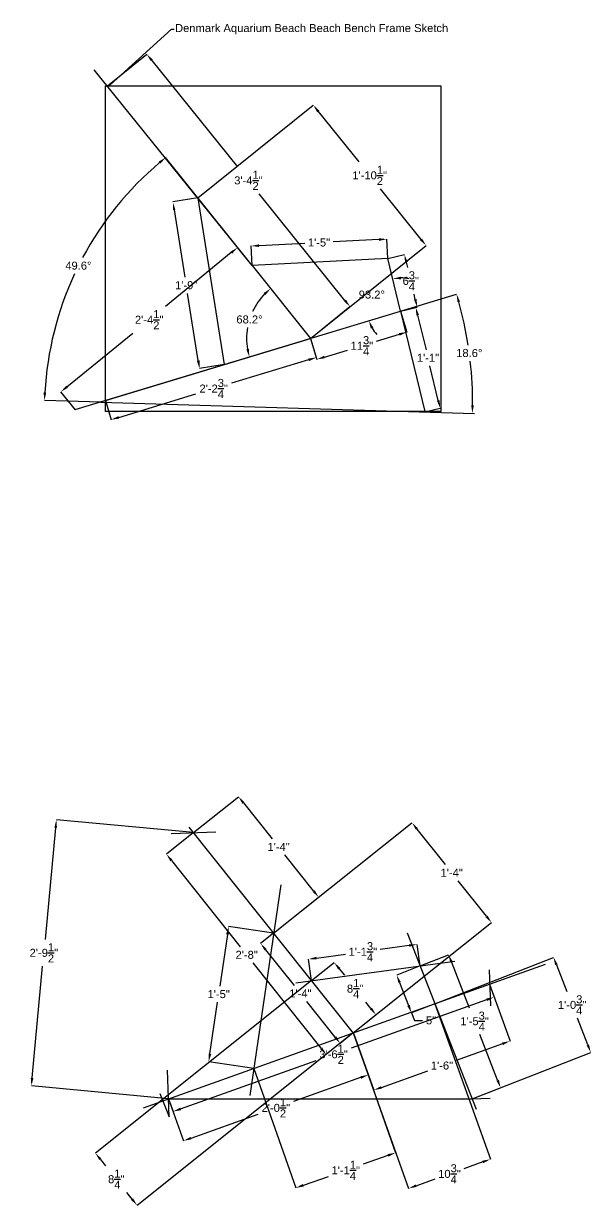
# Model space of a CAD drawing. Header units: inches. Extents: x 14 to 166, y 14 to 453.
# Drawn here: x 13.5 to 84.6, y 191.1 to 338.8 of the extents above; entities that cross this region are included whole.
import ezdxf
from ezdxf import colors
from ezdxf.entities.mleader import LeaderData, LeaderLine
from ezdxf.math import Vec2, Vec3

# ---------------------------------------------------------------- set-up
doc = ezdxf.new("R2010")
doc.units = ezdxf.units.IN
doc.header["$MEASUREMENT"] = 0
doc.styles.get("Standard").update_dxf_attribs({"font": 'arial.ttf'})
doc.dimstyles.get("Standard").update_dxf_attribs({"dimtxt": 1, "dimasz": 1, "dimexe": 0, "dimexo": 0, "dimgap": 0.5, "dimtad": 0, "dimtih": 1, "dimtoh": 1, "dimzin": 0, "dimdsep": 46, "dimlunit": 4, "dimtxsty": 'Standard', "dimcen": 0.5, "dimclrd": 1, "dimclre": 253, "dimadec": 1, "dimazin": 2, "dimtfac": 1, "dimtofl": 0, "dimtmove": 0, "dimatfit": 3, "dimfxl": 1, "dimtolj": 1, "dimtzin": 0, "dimlwe": 25, "dimarcsym": 0})
picture_1 = doc.add_image_def('image3.psd', size_in_pixel=(988, 958))

# ---------------------------------------------------------------- blocks, each defined once
blk = doc.blocks.new('*D41')
at = {"color": 253, "lineweight": 25, "transparency": 16777216}
for p, q in [((34.78, 237.67), (31.39, 234.96)), ((54.74, 212.63), (51.36, 209.92))]:
    blk.add_line(p, q, dxfattribs=at)
at = {"color": 1, "lineweight": -2, "transparency": 16777216}
for p, q in [((32.01, 234.18), (40.61, 223.4)), ((50.73, 210.71), (42.22, 221.37))]:
    blk.add_line(p, q, dxfattribs=at)
at = {"color": 1, "transparency": 16777216}
for points in [[(32.14, 234.29), (31.88, 234.08), (31.39, 234.96)], [(50.86, 210.81), (50.6, 210.6), (51.36, 209.92)]]:
    blk.add_solid(points, dxfattribs=at)
at = {"layer": 'Defpoints', "color": 0, "transparency": 16777216}
for p in [(34.78, 237.67), (54.74, 212.63), (51.36, 209.92)]:
    blk.add_point(p, dxfattribs=at)
at = {"color": 0, "transparency": 16777216, "insert": (41.42, 222.38), "char_height": 1, "attachment_point": 5}
blk.add_mtext('\\A1;2\'-8"', dxfattribs=at)
blk = doc.blocks.new('*D42')
at = {"color": 1, "lineweight": -2, "transparency": 16777216}
for p, q in [((39.02, 224.94), (38.07, 218.48)), ((36.83, 210.01), (37.77, 216.46))]:
    blk.add_line(p, q, dxfattribs=at)
at = {"color": 253, "lineweight": 25, "transparency": 16777216}
for p, q in [((44.79, 225.1), (39.16, 225.93)), ((42.31, 208.19), (36.68, 209.02))]:
    blk.add_line(p, q, dxfattribs=at)
at = {"color": 1, "transparency": 16777216}
for points in [[(38.85, 224.96), (39.18, 224.92), (39.16, 225.93)], [(36.66, 210.03), (36.99, 209.98), (36.68, 209.02)]]:
    blk.add_solid(points, dxfattribs=at)
at = {"layer": 'Defpoints', "color": 0, "transparency": 16777216}
for p in [(39.16, 225.93), (44.79, 225.1), (42.31, 208.19)]:
    blk.add_point(p, dxfattribs=at)
at = {"color": 0, "transparency": 16777216, "insert": (37.92, 217.47), "char_height": 1, "attachment_point": 5}
blk.add_mtext('\\A1;1\'-5"', dxfattribs=at)
blk = doc.blocks.new('*D43')
at = {"color": 1, "lineweight": -2, "transparency": 16777216}
for p, q in [((61.75, 223.56), (58.12, 223.06)), ((50.16, 221.98), (53.79, 222.48))]:
    blk.add_line(p, q, dxfattribs=at)
at = {"color": 253, "lineweight": 25, "transparency": 16777216}
for p, q in [((63.11, 221), (62.74, 223.69)), ((49.53, 219.16), (49.17, 221.85))]:
    blk.add_line(p, q, dxfattribs=at)
at = {"color": 1, "transparency": 16777216}
for points in [[(61.73, 223.72), (61.77, 223.39), (62.74, 223.69)], [(50.14, 222.15), (50.18, 221.82), (49.17, 221.85)]]:
    blk.add_solid(points, dxfattribs=at)
at = {"layer": 'Defpoints', "color": 0, "transparency": 16777216}
for p in [(62.74, 223.69), (63.11, 221), (49.53, 219.16)]:
    blk.add_point(p, dxfattribs=at)
at = {"color": 0, "transparency": 16777216, "insert": (55.95, 222.77), "char_height": 1, "attachment_point": 5}
blk.add_mtext('\\A1;1\'-1{\\H1x;\\S3/4;}"', dxfattribs=at)
blk = doc.blocks.new('*D44')
at = {"color": 253, "lineweight": 25, "transparency": 16777216}
for p, q in [((71.79, 218.7), (72.36, 217.1)), ((31.65, 204.39), (32.22, 202.79))]:
    blk.add_line(p, q, dxfattribs=at)
at = {"color": 1, "lineweight": -2, "transparency": 16777216}
for p, q in [((71.42, 216.77), (54.48, 210.73)), ((33.16, 203.12), (50.1, 209.16))]:
    blk.add_line(p, q, dxfattribs=at)
at = {"color": 1, "transparency": 16777216}
for points in [[(71.36, 216.92), (71.48, 216.61), (72.36, 217.1)], [(33.1, 203.28), (33.22, 202.97), (32.22, 202.79)]]:
    blk.add_solid(points, dxfattribs=at)
at = {"layer": 'Defpoints', "color": 0, "transparency": 16777216}
for p in [(71.79, 218.7), (72.36, 217.1), (31.65, 204.39)]:
    blk.add_point(p, dxfattribs=at)
at = {"color": 0, "transparency": 16777216, "insert": (52.29, 209.95), "char_height": 1, "attachment_point": 5}
blk.add_mtext('\\A1;3\'-6{\\H1x;\\S1/2;}"', dxfattribs=at)
blk = doc.blocks.new('*D45')
at = {"color": 253, "lineweight": 25, "transparency": 16777216}
for p, q in [((63.11, 221), (66.67, 222.4)), ((69.6, 204.39), (73.17, 205.78))]:
    blk.add_line(p, q, dxfattribs=at)
at = {"color": 1, "lineweight": -2, "transparency": 16777216}
for p, q in [((67.03, 221.47), (69.26, 215.78)), ((72.8, 206.72), (70.58, 212.41))]:
    blk.add_line(p, q, dxfattribs=at)
at = {"color": 1, "transparency": 16777216}
for points in [[(67.19, 221.53), (66.88, 221.41), (66.67, 222.4)], [(72.96, 206.78), (72.65, 206.65), (73.17, 205.78)]]:
    blk.add_solid(points, dxfattribs=at)
at = {"layer": 'Defpoints', "color": 0, "transparency": 16777216}
for p in [(63.11, 221), (73.17, 205.78), (69.6, 204.39)]:
    blk.add_point(p, dxfattribs=at)
at = {"color": 0, "transparency": 16777216, "insert": (69.92, 214.09), "char_height": 1, "attachment_point": 5}
blk.add_mtext('\\A1;1\'-5{\\H1x;\\S3/4;}"', dxfattribs=at)
blk = doc.blocks.new('*D36')
at = {"color": 253, "lineweight": 25, "transparency": 16777216}
for p, q in [((44.79, 225.1), (43.16, 223.8)), ((54.74, 212.63), (53.11, 211.32))]:
    blk.add_line(p, q, dxfattribs=at)
at = {"color": 1, "lineweight": -2, "transparency": 16777216}
for p, q in [((43.79, 223.02), (47.34, 218.57)), ((52.49, 212.11), (48.94, 216.56))]:
    blk.add_line(p, q, dxfattribs=at)
at = {"color": 1, "transparency": 16777216}
for points in [[(43.92, 223.12), (43.66, 222.92), (43.16, 223.8)], [(52.62, 212.21), (52.36, 212), (53.11, 211.32)]]:
    blk.add_solid(points, dxfattribs=at)
at = {"layer": 'Defpoints', "color": 0, "transparency": 16777216}
for p in [(44.79, 225.1), (53.11, 211.32), (54.74, 212.63)]:
    blk.add_point(p, dxfattribs=at)
at = {"color": 0, "transparency": 16777216, "insert": (48.14, 217.56), "char_height": 1, "attachment_point": 5}
blk.add_mtext('\\A1;1\'-4"', dxfattribs=at)
blk = doc.blocks.new('*D37')
at = {"color": 253, "lineweight": 25, "transparency": 16777216}
for p, q in [((63.11, 221), (60.18, 219.86)), ((64.96, 216.27), (62.03, 215.12))]:
    blk.add_line(p, q, dxfattribs=at)
at = {"color": 1, "lineweight": -2, "transparency": 16777216}
for p, q in [((60.54, 218.93), (61.67, 216.05)), ((62.03, 215.12), (62.39, 214.19)), ((62.39, 214.19), (63.39, 214.19))]:
    blk.add_line(p, q, dxfattribs=at)
at = {"color": 1, "transparency": 16777216}
for points in [[(60.7, 218.99), (60.39, 218.87), (60.18, 219.86)], [(61.82, 216.11), (61.51, 215.99), (62.03, 215.12)]]:
    blk.add_solid(points, dxfattribs=at)
at = {"layer": 'Defpoints', "color": 0, "transparency": 16777216}
for p in [(63.11, 221), (64.96, 216.27), (62.03, 215.12)]:
    blk.add_point(p, dxfattribs=at)
at = {"color": 0, "transparency": 16777216, "insert": (64.47, 214.19), "char_height": 1, "attachment_point": 5}
blk.add_mtext('\\A1;5"', dxfattribs=at)
blk = doc.blocks.new('*D38')
at = {"color": 253, "lineweight": 25, "transparency": 16777216}
for p, q in [((54.74, 212.63), (56.62, 207.38)), ((31.65, 204.39), (33.52, 199.14))]:
    blk.add_line(p, q, dxfattribs=at)
at = {"color": 1, "lineweight": -2, "transparency": 16777216}
for p, q in [((55.67, 207.04), (47.27, 204.04)), ((34.46, 199.48), (42.87, 202.47))]:
    blk.add_line(p, q, dxfattribs=at)
at = {"color": 1, "transparency": 16777216}
for points in [[(55.62, 207.2), (55.73, 206.88), (56.62, 207.38)], [(34.41, 199.63), (34.52, 199.32), (33.52, 199.14)]]:
    blk.add_solid(points, dxfattribs=at)
at = {"layer": 'Defpoints', "color": 0, "transparency": 16777216}
for p in [(54.74, 212.63), (56.62, 207.38), (31.65, 204.39)]:
    blk.add_point(p, dxfattribs=at)
at = {"color": 0, "transparency": 16777216, "insert": (45.07, 203.26), "char_height": 1, "attachment_point": 5}
blk.add_mtext('\\A1;2\'-0{\\H1x;\\S1/2;}"', dxfattribs=at)
blk = doc.blocks.new('*D39')
at = {"color": 253, "lineweight": 25, "transparency": 16777216}
for p, q in [((49.53, 219.16), (52.37, 221.42)), ((54.74, 212.63), (57.59, 214.89))]:
    blk.add_line(p, q, dxfattribs=at)
at = {"color": 1, "lineweight": -2, "transparency": 16777216}
for p, q in [((53, 220.64), (53.64, 219.84)), ((56.96, 215.67), (56.32, 216.48))]:
    blk.add_line(p, q, dxfattribs=at)
at = {"color": 1, "transparency": 16777216}
for points in [[(53.13, 220.75), (52.87, 220.54), (52.37, 221.42)], [(57.09, 215.78), (56.83, 215.57), (57.59, 214.89)]]:
    blk.add_solid(points, dxfattribs=at)
at = {"layer": 'Defpoints', "color": 0, "transparency": 16777216}
for p in [(52.37, 221.42), (49.53, 219.16), (54.74, 212.63)]:
    blk.add_point(p, dxfattribs=at)
at = {"color": 0, "transparency": 16777216, "insert": (54.98, 218.16), "char_height": 1, "attachment_point": 5}
blk.add_mtext('\\A1;8{\\H1x;\\S1/4;}"', dxfattribs=at)
blk = doc.blocks.new('*D40')
at = {"color": 253, "lineweight": 25, "transparency": 16777216}
for p, q in [((71.79, 218.7), (74.35, 211.6)), ((54.78, 212.58), (57.33, 205.48))]:
    blk.add_line(p, q, dxfattribs=at)
at = {"color": 1, "lineweight": -2, "transparency": 16777216}
for p, q in [((73.41, 211.26), (67.62, 209.18)), ((58.27, 205.82), (64.06, 207.9))]:
    blk.add_line(p, q, dxfattribs=at)
at = {"color": 1, "transparency": 16777216}
for points in [[(73.35, 211.42), (73.46, 211.11), (74.35, 211.6)], [(58.22, 205.98), (58.33, 205.66), (57.33, 205.48)]]:
    blk.add_solid(points, dxfattribs=at)
at = {"layer": 'Defpoints', "color": 0, "transparency": 16777216}
for p in [(71.79, 218.7), (54.78, 212.58), (74.35, 211.6)]:
    blk.add_point(p, dxfattribs=at)
at = {"color": 0, "transparency": 16777216, "insert": (65.84, 208.54), "char_height": 1, "attachment_point": 5}
blk.add_mtext('\\A1;1\'-6"', dxfattribs=at)
blk = doc.blocks.new('*D35')
at = {"color": 253, "lineweight": 25, "transparency": 16777216}
for p, q in [((64.96, 216.27), (79.8, 222.07)), ((69.6, 204.39), (84.44, 210.19))]:
    blk.add_line(p, q, dxfattribs=at)
at = {"color": 1, "lineweight": -2, "transparency": 16777216}
for p, q in [((80.16, 221.14), (81.46, 217.82)), ((84.08, 211.12), (82.78, 214.45))]:
    blk.add_line(p, q, dxfattribs=at)
at = {"color": 1, "transparency": 16777216}
for points in [[(80.31, 221.2), (80, 221.08), (79.8, 222.07)], [(84.23, 211.18), (83.92, 211.06), (84.44, 210.19)]]:
    blk.add_solid(points, dxfattribs=at)
at = {"layer": 'Defpoints', "color": 0, "transparency": 16777216}
for p in [(64.96, 216.27), (84.44, 210.19), (69.6, 204.39)]:
    blk.add_point(p, dxfattribs=at)
at = {"color": 0, "transparency": 16777216, "insert": (82.12, 216.13), "char_height": 1, "attachment_point": 5}
blk.add_mtext('\\A1;1\'-0{\\H1x;\\S3/4;}"', dxfattribs=at)
blk = doc.blocks.new('*D34')
at = {"color": 253, "lineweight": 25, "transparency": 16777216}
for p, q in [((64.96, 216.27), (71.89, 196.83)), ((54.74, 212.63), (61.67, 193.19))]:
    blk.add_line(p, q, dxfattribs=at)
at = {"color": 1, "lineweight": -2, "transparency": 16777216}
for p, q in [((70.95, 196.5), (68.58, 195.65)), ((62.62, 193.53), (64.99, 194.37))]:
    blk.add_line(p, q, dxfattribs=at)
at = {"color": 1, "transparency": 16777216}
for points in [[(70.89, 196.65), (71, 196.34), (71.89, 196.83)], [(62.56, 193.68), (62.67, 193.37), (61.67, 193.19)]]:
    blk.add_solid(points, dxfattribs=at)
at = {"layer": 'Defpoints', "color": 0, "transparency": 16777216}
for p in [(64.96, 216.27), (54.74, 212.63), (71.89, 196.83)]:
    blk.add_point(p, dxfattribs=at)
at = {"color": 0, "transparency": 16777216, "insert": (66.78, 195.01), "char_height": 1, "attachment_point": 5}
blk.add_mtext('\\A1;10{\\H1x;\\S3/4;}"', dxfattribs=at)
blk = doc.blocks.new('*D46')
at = {"color": 1, "lineweight": -2, "transparency": 16777216}
for p, q in [((17.53, 238.28), (16.22, 224.32)), ((14.59, 207), (15.9, 220.96))]:
    blk.add_line(p, q, dxfattribs=at)
at = {"color": 253, "lineweight": 25, "transparency": 16777216}
for p, q in [((34.78, 237.67), (17.62, 239.28)), ((31.65, 204.39), (14.5, 206))]:
    blk.add_line(p, q, dxfattribs=at)
at = {"color": 1, "transparency": 16777216}
for points in [[(17.37, 238.3), (17.7, 238.27), (17.62, 239.28)], [(14.42, 207.01), (14.76, 206.98), (14.5, 206)]]:
    blk.add_solid(points, dxfattribs=at)
at = {"layer": 'Defpoints', "color": 0, "transparency": 16777216}
for p in [(17.62, 239.28), (34.78, 237.67), (31.65, 204.39)]:
    blk.add_point(p, dxfattribs=at)
at = {"color": 0, "transparency": 16777216, "insert": (16.06, 222.64), "char_height": 1, "attachment_point": 5}
blk.add_mtext('\\A1;2\'-9{\\H1x;\\S1/2;}"', dxfattribs=at)
blk = doc.blocks.new('*D47')
at = {"color": 253, "lineweight": 25, "transparency": 16777216}
for p, q in [((54.78, 212.58), (60.04, 197.65)), ((42.31, 208.19), (47.57, 193.26))]:
    blk.add_line(p, q, dxfattribs=at)
at = {"color": 1, "lineweight": -2, "transparency": 16777216}
for p, q in [((59.09, 197.32), (55.97, 196.21)), ((48.52, 193.59), (51.64, 194.69))]:
    blk.add_line(p, q, dxfattribs=at)
at = {"color": 1, "transparency": 16777216}
for points in [[(59.04, 197.47), (59.15, 197.16), (60.04, 197.65)], [(48.46, 193.75), (48.57, 193.43), (47.57, 193.26)]]:
    blk.add_solid(points, dxfattribs=at)
at = {"layer": 'Defpoints', "color": 0, "transparency": 16777216}
for p in [(54.78, 212.58), (42.31, 208.19), (60.04, 197.65)]:
    blk.add_point(p, dxfattribs=at)
at = {"color": 0, "transparency": 16777216, "insert": (53.81, 195.45), "char_height": 1, "attachment_point": 5}
blk.add_mtext('\\A1;1\'-1{\\H1x;\\S1/4;}"', dxfattribs=at)
blk = doc.blocks.new('*D48')
at = {"color": 253, "lineweight": 25, "transparency": 16777216}
for p, q in [((44.79, 225.1), (62.09, 238.89)), ((54.74, 212.63), (72.04, 226.42))]:
    blk.add_line(p, q, dxfattribs=at)
at = {"color": 1, "lineweight": -2, "transparency": 16777216}
for p, q in [((62.71, 238.11), (66.26, 233.66)), ((71.41, 227.2), (67.86, 231.65))]:
    blk.add_line(p, q, dxfattribs=at)
at = {"color": 1, "transparency": 16777216}
for points in [[(62.84, 238.22), (62.58, 238.01), (62.09, 238.89)], [(71.54, 227.3), (71.28, 227.09), (72.04, 226.42)]]:
    blk.add_solid(points, dxfattribs=at)
at = {"layer": 'Defpoints', "color": 0, "transparency": 16777216}
for p in [(62.09, 238.89), (44.79, 225.1), (54.74, 212.63)]:
    blk.add_point(p, dxfattribs=at)
at = {"color": 0, "transparency": 16777216, "insert": (67.06, 232.65), "char_height": 1, "attachment_point": 5}
blk.add_mtext('\\A1;1\'-4"', dxfattribs=at)
blk = doc.blocks.new('*D49')
at = {"color": 253, "lineweight": 25, "transparency": 16777216}
for p, q in [((49.53, 219.16), (22.5, 197.6)), ((54.74, 212.63), (27.71, 191.07))]:
    blk.add_line(p, q, dxfattribs=at)
at = {"color": 1, "lineweight": -2, "transparency": 16777216}
for p, q in [((23.13, 196.82), (23.77, 196.01)), ((27.09, 191.85), (26.45, 192.66))]:
    blk.add_line(p, q, dxfattribs=at)
at = {"color": 1, "transparency": 16777216}
for points in [[(23.26, 196.92), (23, 196.72), (22.5, 197.6)], [(27.22, 191.95), (26.96, 191.75), (27.71, 191.07)]]:
    blk.add_solid(points, dxfattribs=at)
at = {"layer": 'Defpoints', "color": 0, "transparency": 16777216}
for p in [(49.53, 219.16), (54.74, 212.63), (27.71, 191.07)]:
    blk.add_point(p, dxfattribs=at)
at = {"color": 0, "transparency": 16777216, "insert": (25.11, 194.34), "char_height": 1, "attachment_point": 5}
blk.add_mtext('\\A1;8{\\H1x;\\S1/4;}"', dxfattribs=at)
blk = doc.blocks.new('*D50')
at = {"color": 253, "lineweight": 25, "transparency": 16777216}
for p, q in [((34.78, 237.67), (40.4, 242.15)), ((44.79, 225.1), (50.42, 229.59))]:
    blk.add_line(p, q, dxfattribs=at)
at = {"color": 1, "lineweight": -2, "transparency": 16777216}
for p, q in [((41.02, 241.37), (44.61, 236.87)), ((49.79, 230.37), (46.21, 234.87))]:
    blk.add_line(p, q, dxfattribs=at)
at = {"color": 1, "transparency": 16777216}
for points in [[(41.15, 241.47), (40.89, 241.26), (40.4, 242.15)], [(49.92, 230.47), (49.66, 230.26), (50.42, 229.59)]]:
    blk.add_solid(points, dxfattribs=at)
at = {"layer": 'Defpoints', "color": 0, "transparency": 16777216}
for p in [(34.78, 237.67), (50.42, 229.59), (44.79, 225.1)]:
    blk.add_point(p, dxfattribs=at)
at = {"color": 0, "transparency": 16777216, "insert": (45.41, 235.87), "char_height": 1, "attachment_point": 5}
blk.add_mtext('\\A1;1\'-4"', dxfattribs=at)
blk = doc.blocks.new('*D91')
at = {"color": 253, "lineweight": 25, "transparency": 16777216}
for p, q in [((42.09, 308.56), (40.27, 310.79)), ((20, 290.53), (18.18, 292.76))]:
    blk.add_line(p, q, dxfattribs=at)
at = {"color": 1, "lineweight": -2, "transparency": 16777216}
for p, q in [((39.5, 310.16), (31.27, 303.44)), ((18.95, 293.39), (27.18, 300.1))]:
    blk.add_line(p, q, dxfattribs=at)
at = {"color": 1, "transparency": 16777216}
for points in [[(39.39, 310.28), (39.61, 310.03), (40.27, 310.79)], [(18.85, 293.52), (19.06, 293.26), (18.18, 292.76)]]:
    blk.add_solid(points, dxfattribs=at)
at = {"layer": 'Defpoints', "color": 0, "transparency": 16777216}
for p in [(42.09, 308.56), (18.18, 292.76), (20, 290.53)]:
    blk.add_point(p, dxfattribs=at)
at = {"color": 0, "transparency": 16777216, "insert": (29.23, 301.77), "char_height": 1, "attachment_point": 5}
blk.add_mtext('\\A1;2\'-4{\\H1x;\\S1/2;}"', dxfattribs=at)
blk = doc.blocks.new('*D92')
at = {"color": 1, "lineweight": -2, "transparency": 16777216}
for p, q in [((57.96, 311.79), (52.25, 311.51)), ((42.97, 311.04), (48.68, 311.33))]:
    blk.add_line(p, q, dxfattribs=at)
at = {"color": 253, "lineweight": 25, "transparency": 16777216}
for p, q in [((59.08, 309.42), (58.96, 311.84)), ((42.09, 308.56), (41.97, 310.99))]:
    blk.add_line(p, q, dxfattribs=at)
at = {"color": 1, "transparency": 16777216}
for points in [[(57.95, 311.96), (57.97, 311.63), (58.96, 311.84)], [(42.96, 311.2), (42.98, 310.87), (41.97, 310.99)]]:
    blk.add_solid(points, dxfattribs=at)
at = {"layer": 'Defpoints', "color": 0, "transparency": 16777216}
for p in [(58.96, 311.84), (59.08, 309.42), (42.09, 308.56)]:
    blk.add_point(p, dxfattribs=at)
at = {"color": 0, "transparency": 16777216, "insert": (50.46, 311.42), "char_height": 1, "attachment_point": 5}
blk.add_mtext('\\A1;1\'-5"', dxfattribs=at)
blk = doc.blocks.new('*D93')
at = {"color": 253, "lineweight": 25, "transparency": 16777216}
for p, q in [((59.08, 309.42), (61.15, 309.92)), ((60.67, 302.85), (62.74, 303.35))]:
    blk.add_line(p, q, dxfattribs=at)
at = {"color": 1, "lineweight": -2, "transparency": 16777216}
for p, q in [((61.38, 308.95), (61.54, 308.32)), ((62.5, 304.32), (62.35, 304.95))]:
    blk.add_line(p, q, dxfattribs=at)
at = {"color": 1, "transparency": 16777216}
for points in [[(61.55, 308.99), (61.22, 308.91), (61.15, 309.92)], [(62.67, 304.36), (62.34, 304.28), (62.74, 303.35)]]:
    blk.add_solid(points, dxfattribs=at)
at = {"layer": 'Defpoints', "color": 0, "transparency": 16777216}
for p in [(59.08, 309.42), (60.67, 302.85), (62.74, 303.35)]:
    blk.add_point(p, dxfattribs=at)
at = {"color": 0, "transparency": 16777216, "insert": (61.94, 306.63), "char_height": 1, "attachment_point": 5}
blk.add_mtext('\\A1;6{\\H1x;\\S3/4;}"', dxfattribs=at)
blk = doc.blocks.new('*D94')
at = {"color": 253, "lineweight": 25, "transparency": 16777216}
for p, q in [((60.67, 302.85), (61.46, 300.23)), ((49.4, 299.43), (50.19, 296.82))]:
    blk.add_line(p, q, dxfattribs=at)
at = {"color": 1, "lineweight": -2, "transparency": 16777216}
for p, q in [((60.51, 299.94), (57.62, 299.07)), ((51.15, 297.11), (54.03, 297.98))]:
    blk.add_line(p, q, dxfattribs=at)
at = {"color": 1, "transparency": 16777216}
for points in [[(60.46, 300.1), (60.56, 299.78), (61.46, 300.23)], [(51.1, 297.27), (51.2, 296.95), (50.19, 296.82)]]:
    blk.add_solid(points, dxfattribs=at)
at = {"layer": 'Defpoints', "color": 0, "transparency": 16777216}
for p in [(60.67, 302.85), (61.46, 300.23), (49.4, 299.43)]:
    blk.add_point(p, dxfattribs=at)
at = {"color": 0, "transparency": 16777216, "insert": (55.83, 298.52), "char_height": 1, "attachment_point": 5}
blk.add_mtext('\\A1;11{\\H1x;\\S3/4;}"', dxfattribs=at)
blk = doc.blocks.new('*D95')
at = {"color": 253, "lineweight": 25, "transparency": 16777216}
blk.add_line((60.67, 302.85), (67.67, 304.96), dxfattribs=at)
at = {"color": 1, "lineweight": -2, "transparency": 16777216}
for start, end in [(8.8158, 15.6138), (359.5055, 6.3071)]:
    blk.add_arc((23.1, 291.47), 46.57, start, end, dxfattribs=at)
at = {"color": 1, "transparency": 16777216}
for points in [[(67.79, 303.96), (68.11, 304.05), (67.67, 304.96)], [(69.83, 291.06), (69.5, 291.07), (69.64, 290.07)]]:
    blk.add_solid(points, dxfattribs=at)
at = {"layer": 'Defpoints', "color": 0, "transparency": 16777216}
for p in [(60.67, 302.85), (69.52, 295.09), (23.19, 291.47), (20, 290.53), (69.93, 290.06)]:
    blk.add_point(p, dxfattribs=at)
at = {"color": 0, "transparency": 16777216, "insert": (69.26, 297.6), "char_height": 1, "attachment_point": 5}
blk.add_mtext('\\A1;18.6°', dxfattribs=at)
blk = doc.blocks.new('*D96')
at = {"color": 253, "lineweight": 25, "transparency": 16777216}
for p, q in [((49.4, 299.43), (50.12, 297.05)), ((23.75, 291.67), (24.47, 289.28))]:
    blk.add_line(p, q, dxfattribs=at)
at = {"color": 1, "lineweight": -2, "transparency": 16777216}
for p, q in [((49.17, 296.76), (39.51, 293.84)), ((25.43, 289.57), (35.08, 292.5))]:
    blk.add_line(p, q, dxfattribs=at)
at = {"color": 1, "transparency": 16777216}
for points in [[(49.12, 296.92), (49.21, 296.6), (50.12, 297.05)], [(25.38, 289.73), (25.48, 289.41), (24.47, 289.28)]]:
    blk.add_solid(points, dxfattribs=at)
at = {"layer": 'Defpoints', "color": 0, "transparency": 16777216}
for p in [(49.4, 299.43), (50.12, 297.05), (23.75, 291.67)]:
    blk.add_point(p, dxfattribs=at)
at = {"color": 0, "transparency": 16777216, "insert": (37.3, 293.17), "char_height": 1, "attachment_point": 5}
blk.add_mtext('\\A1;2\'-2{\\H1x;\\S3/4;}"', dxfattribs=at)
blk = doc.blocks.new('*D97')
at = {"color": 1, "lineweight": -2, "transparency": 16777216}
for start, end in [(135.8691, 154.9873), (170.2291, 189.6642)]:
    blk.add_arc((49.4, 299.43), 7.99, start, end, dxfattribs=at)
at = {"color": 1, "transparency": 16777216}
for points in [[(43.56, 305.12), (43.78, 304.87), (44.41, 305.67)], [(41.69, 298.13), (41.37, 298.06), (41.76, 297.12)]]:
    blk.add_solid(points, dxfattribs=at)
at = {"layer": 'Defpoints', "color": 0, "transparency": 16777216}
for p in [(42.09, 308.56), (42.39, 303.26), (49.4, 299.43), (49.4, 299.43), (23.75, 291.67)]:
    blk.add_point(p, dxfattribs=at)
at = {"color": 0, "transparency": 16777216, "insert": (41.77, 301.8), "char_height": 1, "attachment_point": 5}
blk.add_mtext('\\A1;68.2°', dxfattribs=at)
blk = doc.blocks.new('*D98')
at = {"color": 253, "lineweight": 25, "transparency": 16777216}
for p, q in [((42.09, 308.56), (31.29, 322.04)), ((23.19, 291.47), (16.14, 291.68))]:
    blk.add_line(p, q, dxfattribs=at)
at = {"color": 1, "lineweight": -2, "transparency": 16777216}
for start, end in [(130.1053, 151.8714), (155.0707, 176.8591)]:
    blk.add_arc((56.59, 290.46), 40.46, start, end, dxfattribs=at)
at = {"color": 1, "transparency": 16777216}
for points in [[(30.42, 321.54), (30.63, 321.28), (31.29, 322.04)], [(16.35, 292.67), (16.02, 292.69), (16.14, 291.68)]]:
    blk.add_solid(points, dxfattribs=at)
at = {"layer": 'Defpoints', "color": 0, "transparency": 16777216}
for p in [(23.35, 313.54), (42.09, 308.56), (49.4, 299.43), (23.19, 291.47), (69.93, 290.06)]:
    blk.add_point(p, dxfattribs=at)
at = {"color": 0, "transparency": 16777216, "insert": (20.38, 308.53), "char_height": 1, "attachment_point": 5}
blk.add_mtext('\\A1;49.6°', dxfattribs=at)
blk = doc.blocks.new('*D100')
at = {"color": 253, "lineweight": 25, "transparency": 16777216}
for p, q in [((60.67, 302.85), (62.57, 303.31)), ((63.72, 290.25), (65.62, 290.71))]:
    blk.add_line(p, q, dxfattribs=at)
at = {"color": 1, "lineweight": -2, "transparency": 16777216}
for p, q in [((62.8, 302.33), (63.85, 298.01)), ((65.38, 291.68), (64.34, 296))]:
    blk.add_line(p, q, dxfattribs=at)
at = {"color": 1, "transparency": 16777216}
for points in [[(62.97, 302.37), (62.64, 302.29), (62.57, 303.31)], [(65.55, 291.72), (65.22, 291.64), (65.62, 290.71)]]:
    blk.add_solid(points, dxfattribs=at)
at = {"layer": 'Defpoints', "color": 0, "transparency": 16777216}
for p in [(60.67, 302.85), (63.72, 290.25), (65.62, 290.71)]:
    blk.add_point(p, dxfattribs=at)
at = {"color": 0, "transparency": 16777216, "insert": (64.09, 297.01), "char_height": 1, "attachment_point": 5}
blk.add_mtext('\\A1;1\'-1"', dxfattribs=at)
blk = doc.blocks.new('*D101')
at = {"color": 253, "lineweight": 25, "transparency": 16777216}
for p, q in [((24, 331), (28.93, 334.97)), ((49.4, 299.43), (54.34, 303.41))]:
    blk.add_line(p, q, dxfattribs=at)
at = {"color": 1, "lineweight": -2, "transparency": 16777216}
for p, q in [((29.56, 334.19), (40.28, 320.87)), ((53.71, 304.19), (42.99, 317.51))]:
    blk.add_line(p, q, dxfattribs=at)
at = {"color": 1, "transparency": 16777216}
for points in [[(29.69, 334.29), (29.43, 334.09), (28.93, 334.97)], [(53.84, 304.29), (53.58, 304.08), (54.34, 303.41)]]:
    blk.add_solid(points, dxfattribs=at)
at = {"layer": 'Defpoints', "color": 0, "transparency": 16777216}
for p in [(24, 331), (54.34, 303.41), (49.4, 299.43)]:
    blk.add_point(p, dxfattribs=at)
at = {"color": 0, "transparency": 16777216, "insert": (41.64, 319.19), "char_height": 1, "attachment_point": 5}
blk.add_mtext('\\A1;3\'-4{\\H1x;\\S1/2;}"', dxfattribs=at)
blk = doc.blocks.new('*D103')
at = {"color": 1, "lineweight": -2, "transparency": 16777216}
for start, end in [(75.911, 89.7577), (210.6909, 224.5376)]:
    blk.add_arc((60.67, 302.85), 4.15, start, end, dxfattribs=at)
at = {"color": 1, "transparency": 16777216}
for points in [[(60.71, 306.83), (60.67, 307.16), (59.7, 306.88)], [(56.95, 300.66), (57.26, 300.8), (56.7, 301.64)]]:
    blk.add_solid(points, dxfattribs=at)
at = {"layer": 'Defpoints', "color": 0, "transparency": 16777216}
for p in [(59.08, 309.42), (57.76, 305.8), (60.67, 302.85), (60.67, 302.85), (20, 290.53)]:
    blk.add_point(p, dxfattribs=at)
at = {"color": 0, "transparency": 16777216, "insert": (57.07, 304.91), "char_height": 1, "attachment_point": 5}
blk.add_mtext('\\A1;93.2°', dxfattribs=at)
blk = doc.blocks.new('*D114')
at = {"color": 253, "lineweight": 25, "transparency": 16777216}
for p, q in [((35.3, 316.99), (32.19, 316.49)), ((38.62, 296.17), (35.52, 295.67))]:
    blk.add_line(p, q, dxfattribs=at)
at = {"color": 1, "lineweight": -2, "transparency": 16777216}
for p, q in [((32.35, 315.5), (33.69, 307.09)), ((35.36, 296.66), (34.02, 305.07))]:
    blk.add_line(p, q, dxfattribs=at)
at = {"color": 1, "transparency": 16777216}
for points in [[(32.51, 315.53), (32.19, 315.48), (32.19, 316.49)], [(35.53, 296.69), (35.2, 296.64), (35.52, 295.67)]]:
    blk.add_solid(points, dxfattribs=at)
at = {"layer": 'Defpoints', "color": 0, "transparency": 16777216}
for p in [(35.3, 316.99), (35.52, 295.67), (38.62, 296.17)]:
    blk.add_point(p, dxfattribs=at)
at = {"color": 0, "transparency": 16777216, "insert": (33.86, 306.08), "char_height": 1, "attachment_point": 5}
blk.add_mtext('\\A1;1\'-9"', dxfattribs=at)
blk = doc.blocks.new('*D115')
at = {"color": 253, "lineweight": 25, "transparency": 16777216}
for p, q in [((35.3, 316.99), (49.75, 328.6)), ((49.4, 299.43), (63.85, 311.05))]:
    blk.add_line(p, q, dxfattribs=at)
at = {"color": 1, "lineweight": -2, "transparency": 16777216}
for p, q in [((50.37, 327.82), (55.45, 321.5)), ((63.22, 311.82), (58.15, 318.14))]:
    blk.add_line(p, q, dxfattribs=at)
at = {"color": 1, "transparency": 16777216}
for points in [[(50.5, 327.92), (50.24, 327.71), (49.75, 328.6)], [(63.35, 311.93), (63.09, 311.72), (63.85, 311.05)]]:
    blk.add_solid(points, dxfattribs=at)
at = {"layer": 'Defpoints', "color": 0, "transparency": 16777216}
for p in [(35.3, 316.99), (63.85, 311.05), (49.4, 299.43)]:
    blk.add_point(p, dxfattribs=at)
at = {"color": 0, "transparency": 16777216, "insert": (56.8, 319.82), "char_height": 1, "attachment_point": 5}
blk.add_mtext('\\A1;1\'-10{\\H1x;\\S1/2;}"', dxfattribs=at)

msp = doc.modelspace()

# ---------------------------------------------------------------- linework, layer by layer
for p, q in [((42.091, 308.561), (22.358, 333.029)), ((35.296, 316.986), (38.623, 296.171)), ((59.081, 309.419), (42.091, 308.561)), ((60.672, 302.846), (59.081, 309.419)), ((42.091, 308.561), (49.401, 299.434)), ((19.995, 290.531), (60.672, 302.846)), ((60.672, 302.846), (63.708, 290.302)), ((23.748, 291.667), (49.401, 299.434)), ((23.187, 291.467), (69.927, 290.059)), ((54.779, 212.582), (34.238, 238.34)), ((31.966, 237.562), (37.585, 237.769)), ((45.68, 231.15), (41.819, 204.813)), ((61.489, 225.14), (70.105, 203.112)), ((47.581, 218.893), (67.439, 221.594)), ((28.504, 203.269), (78.788, 221.199)), ((71.726, 220.497), (71.89, 216.031)), ((31.731, 202.115), (31.515, 207.98)), ((30.559, 205.071), (31.731, 202.115)), ((31.647, 204.39), (69.605, 204.39)), ((68.408, 204.346), (71.853, 204.472))]:
    msp.add_line(p, q)

# ---------------------------------------------------------------- dimensions: what is measured, and where the dimension line sits
for p1, p2, distance, picture, middle in [((23.998, 330.995), (49.401, 299.434), 6.337, '*D101', (41.636, 319.188)), ((35.296, 316.986), (49.401, 299.434), 18.537, '*D115', (56.798, 319.821)), ((35.296, 316.986), (38.623, 296.171), -3.143, '*D114', (33.856, 306.082)), ((42.091, 308.561), (59.081, 309.419), 2.429, '*D92', (50.464, 311.416)), ((42.091, 308.561), (19.995, 290.531), -2.873, '*D91', (29.227, 301.772)), ((59.081, 309.419), (60.672, 302.846), 2.127, '*D93', (61.944, 306.633)), ((49.401, 299.434), (60.672, 302.846), -2.734, '*D94', (55.828, 298.524)), ((60.672, 302.846), (63.721, 290.246), 1.952, '*D100', (64.094, 297.005)), ((23.748, 291.667), (49.401, 299.434), -2.489, '*D96', (37.296, 293.168)), ((34.775, 237.666), (44.793, 225.103), 7.191, '*D50', (45.406, 235.868)), ((31.647, 204.39), (34.775, 237.666), 17.226, '*D46', (16.061, 222.64)), ((54.744, 212.626), (44.793, 225.103), -22.118, '*D48', (67.061, 232.655)), ((42.315, 208.193), (44.793, 225.103), 5.691, '*D42', (37.923, 217.474)), ((44.793, 225.103), (54.744, 212.626), -2.087, '*D36', (48.137, 217.563)), ((49.534, 219.159), (63.106, 221.005), 2.713, '*D43', (55.954, 222.77)), ((63.106, 221.005), (69.605, 204.39), 3.827, '*D45', (69.919, 214.091)), ((64.959, 216.268), (69.605, 204.39), 15.931, '*D35', (82.118, 216.132)), ((54.744, 212.626), (49.534, 219.159), -3.634, '*D39', (54.98, 218.158)), ((63.106, 221.005), (64.959, 216.268), -3.145, '*D37', (64.468, 214.191)), ((49.534, 219.159), (54.744, 212.626), -34.574, '*D49', (25.108, 194.336)), ((31.647, 204.39), (71.792, 218.704), -1.699, '*D44', (52.29, 209.946)), ((54.779, 212.582), (71.792, 218.704), -7.547, '*D40', (65.841, 208.542)), ((54.744, 212.626), (64.959, 216.268), -20.633, '*D34', (66.782, 195.012)), ((31.647, 204.39), (54.744, 212.626), -5.574, '*D38', (45.068, 203.257)), ((42.315, 208.193), (54.779, 212.582), -15.833, '*D47', (53.805, 195.454))]:
    dim = msp.add_aligned_dim(p1=p1, p2=p2, distance=distance, dimstyle='Standard')
    dim.commit()
    dim.dimension.update_dxf_attribs({"geometry": picture, "text_midpoint": middle})
for base, line1, line2, picture, middle in [((23.355, 313.543), ((23.187, 291.467), (69.927, 290.059)), ((42.091, 308.561), (49.401, 299.434)), '*D98', (20.382, 308.526)), ((57.755, 305.795), ((19.995, 290.531), (60.672, 302.846)), ((60.672, 302.846), (59.081, 309.419)), '*D103', (57.072, 304.906)), ((42.389, 303.255), ((23.748, 291.667), (49.401, 299.434)), ((42.091, 308.561), (49.401, 299.434)), '*D97', (41.774, 301.8)), ((69.524, 295.095), ((23.187, 291.467), (69.927, 290.059)), ((19.995, 290.531), (60.672, 302.846)), '*D95', (69.26, 297.596))]:
    dim = msp.add_angular_dim_2l(base=base, line1=line1, line2=line2, dimstyle='Standard')
    dim.commit()
    dim.dimension.update_dxf_attribs({"geometry": picture, "text_midpoint": middle})
dim = msp.add_linear_dim(base=(51.356, 209.924), p1=(34.775, 237.666), p2=(54.744, 212.626), angle=308.57162, dimstyle='Standard')
dim.commit()
dim.dimension.update_dxf_attribs({"geometry": '*D41', "text_midpoint": (41.419, 222.385), "dimtype": 161})

# ---------------------------------------------------------------- pictures from other files: only their frames are drawn
image = msp.add_image(picture_1, insert=(23.748, 290.302), size_in_units=(41.968, 40.693))
image.dxf.flags = 15

# ---------------------------------------------------------------- leaders
ml = msp.add_multileader_mtext('Standard')
ml.set_content('Denmark Aquarium Beach Beach Bench Frame Sketch', color=256)
ml.set_leader_properties()
ml.build(insert=Vec2(0, 0))
ml.multileader.update_dxf_attribs({"dogleg_length": 0.36, "arrow_head_size": 0.18})
ctx = ml.context
ctx.base_point, ctx.char_height, ctx.arrow_head_size, ctx.landing_gap_size, ctx.plane_origin = Vec3(32.375, 338.092), 1, 0.18, 0.09, Vec3(65.716, 330.995)
notes = []
notes.append((ctx, [(0, (1, 1, 0), (32.015, 338.092), (1, 0), 0.36, [(0, [(24.216, 330.995)], 0, [])])]))
ctx.mtext.insert, ctx.mtext.flow_direction = Vec3(32.465, 338.731), 5
for ctx, leaders in notes:
    for number, flags, end, landing, length, lines in leaders:
        leader = LeaderData()
        leader.index, (leader.has_last_leader_line, leader.has_dogleg_vector, leader.attachment_direction) = number, flags
        leader.last_leader_point, leader.dogleg_vector, leader.dogleg_length = Vec3(end), Vec3(landing), length
        for number, points, colour, breaks in lines:
            line = LeaderLine()
            line.index, line.vertices, line.color, line.breaks = number, Vec3.list(points), colors.encode_raw_color(colour), breaks
            leader.lines.append(line)
        ctx.leaders.append(leader)

doc.saveas('drawing.dxf')
